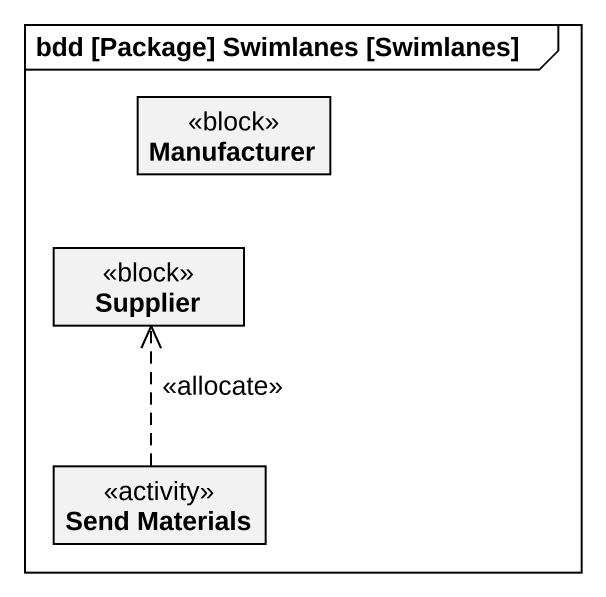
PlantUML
@startuml
mainframe bdd [Package] Swimlanes [Swimlanes]
hide circle
hide empty members
class Manufacturer <<block>>
class Supplier <<block>>
class "Send Materials" as Send_Materials <<activity>>
Send_Materials .up.> Supplier : <<allocate>>
@enduml
